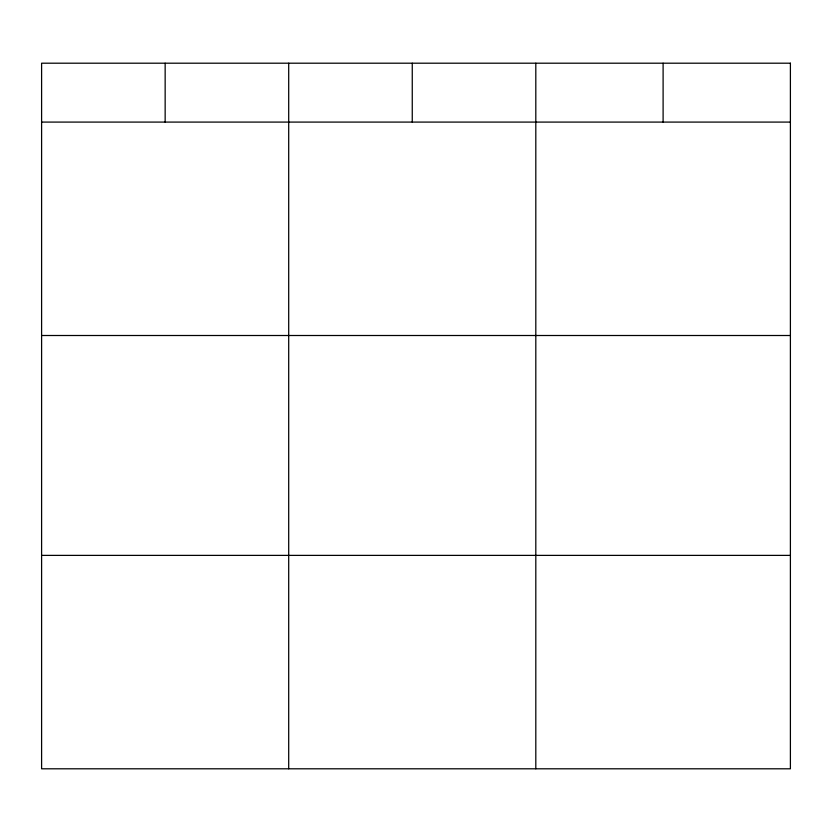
<?xml version="1.0" encoding="UTF-8"?>
<svg xmlns="http://www.w3.org/2000/svg" width="832" height="832" viewBox="0 0 832 832"><rect width="100%" height="100%" fill="white"/><g stroke="black" fill="none" stroke-linecap="round" stroke-linejoin="round"><path stroke-width="1.25" d="M41.6 122.086L790.4 122.086M41.6 335.504L790.4 335.504M41.6 555.381L790.4 555.381M663.104 63.201L663.104 122.086M535.808 63.201L535.808 768.799M412.256 63.201L412.256 122.086M288.704 63.201L288.704 768.799M165.152 63.201L165.152 122.086M790.4 63.201L41.6 63.201L41.6 768.799L790.4 768.799L790.4 63.201"/></g></svg>
